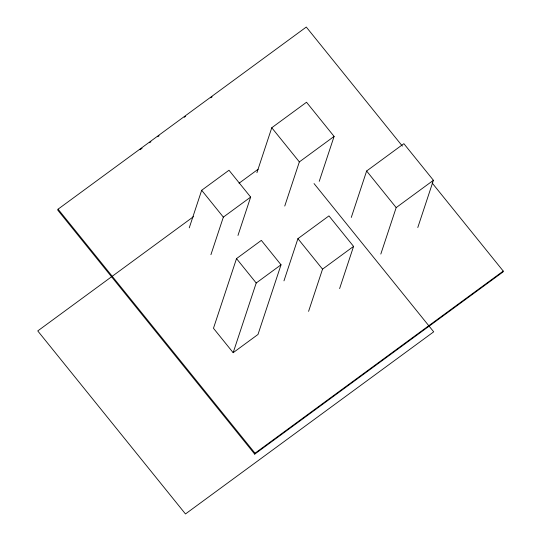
<?xml version="1.0" encoding="UTF-8"?>
<svg xmlns="http://www.w3.org/2000/svg" width="541" height="541" viewBox="0 0 541 541"><rect width="100%" height="100%" fill="white"/><g stroke="black" fill="none" stroke-linecap="round" stroke-linejoin="round"><path stroke-width="0.81" d="M402.376 146.104L306.287 27.05L58.063 209.178L57.752 210.111L254.71 454.142L502.934 272.008L503.245 271.082L432.103 182.939M189.255 227.842L201.678 190.283L228.985 170.246L250.652 197.086L237.966 235.45M210.922 254.683L223.345 217.124L250.652 197.086M256.914 172.674L271.771 127.744L306.524 102.249L334.101 136.413L319.237 181.343M236.512 258.605L213.472 328.279L233.164 352.685L257.989 334.466L281.029 264.792L261.337 240.387L236.512 258.605L256.211 283.004L233.164 352.685M284.755 206.04L299.349 161.908L334.101 136.413M283.964 280.86L297.922 238.655L328.948 215.893L353.571 246.392L339.613 288.596M254.71 454.142L255.021 453.209L503.245 271.082M308.58 311.366L322.537 269.161L353.571 246.392M351.278 217.455L366.636 171.003L403.87 143.683L433.415 180.288L417.787 227.538M380.817 254.06L396.181 207.609L433.415 180.288M140.045 149.729L142.08 148.234M149.559 142.743L150.925 141.749M157.722 136.758L159.081 135.757M184.244 117.296L185.604 116.301M210.767 97.84L212.126 96.839M193.495 216.657L37.755 330.93L185.475 513.95L433.699 331.822L314.044 183.568M239.054 183.23L258.098 169.259M256.211 283.004L281.029 264.792M366.636 171.003L396.181 207.609M271.771 127.744L299.349 161.908M297.922 238.655L322.537 269.161M201.678 190.283L223.345 217.124M58.063 209.178L255.021 453.209"/></g></svg>
